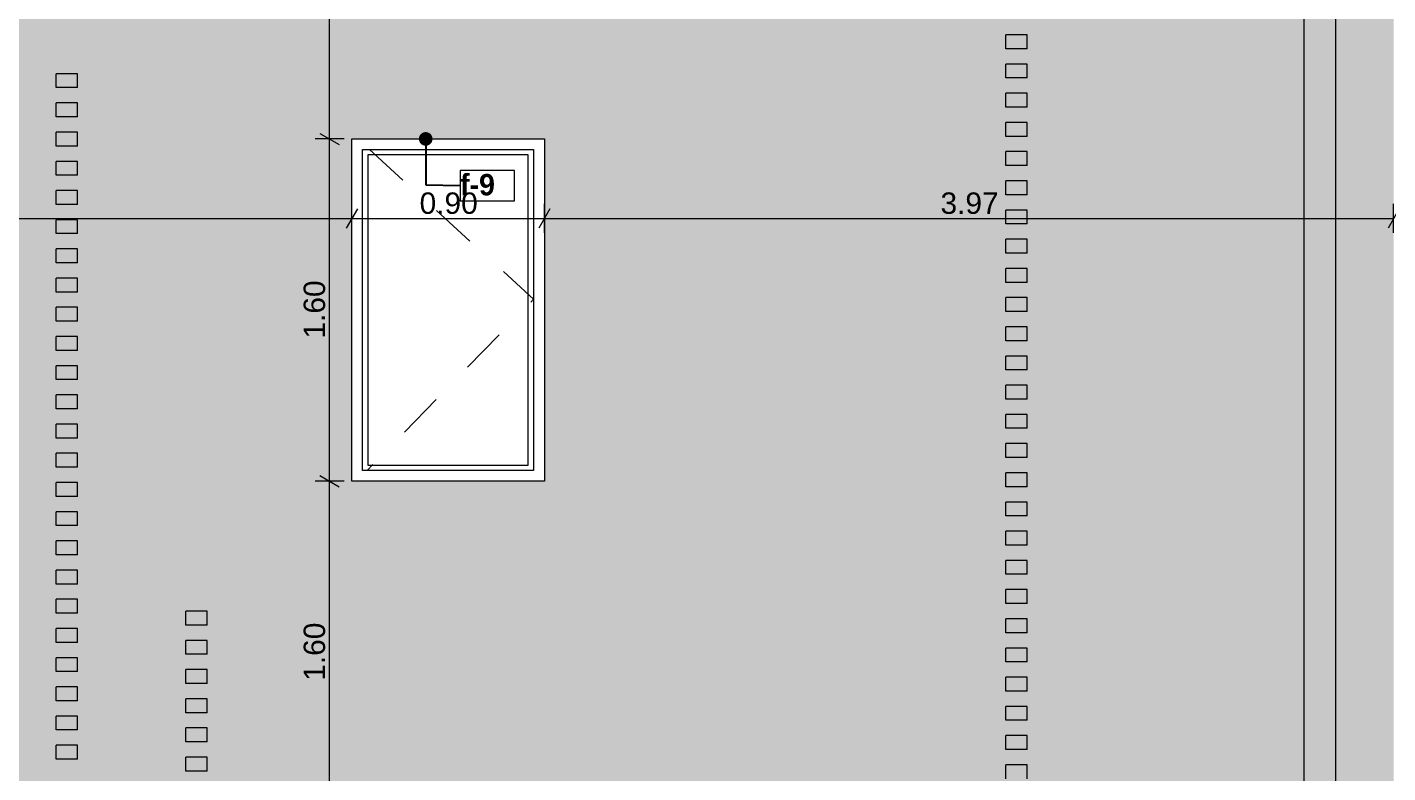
# Model space of a CAD drawing. Header units: millimetres. Extents: x 475206255 to 476720147, y 4620882299 to 4621447368.
# Drawn here: x 475385582 to 475391943, y 4621089643 to 4621093129 of the extents above; entities that cross this region are included whole.
import ezdxf

# ---------------------------------------------------------------- set-up
doc = ezdxf.new("R2010")
doc.units = ezdxf.units.MM
doc.header["$MEASUREMENT"] = 0
doc.set_wipeout_variables(frame=1)
doc.linetypes.add('Dashed', pattern=[423.333333, 211.666667, -211.666667])
for name, color, linetype, lineweight in [('0_Pen_No__7_Pen_No__250', 7, 'Continuous', 0), ('2D Drafting - General_Pen_No__7_Pen_No__250', 7, 'Continuous', 0), ('Dimensioning - General_Pen_No__142', 142, 'Continuous', 0), ('New_2D Drafting - General_Pen_No__30_Pen_No__9_Pen_No__9_Pen_No__255', 255, 'Continuous', 0), ('New_2D Drafting - General_Pen_No__30_Pen_No__9_Pen_No__9_Pen_No__7', 7, 'Continuous', 0), ('New_Annotation - Label_Pen_No__1', 1, 'Continuous', 0), ('New_Structural - Bearing_Pen_No__250', 7, 'Continuous', 0), ('Structural - Bearing_Pen_No__7_Pen_No__7_Pen_No__7', 7, 'Continuous', 0)]:
    doc.layers.add(name, color=color, linetype=linetype, lineweight=lineweight)
doc.layers.add('Dimensioning - General', color=7, linetype='Continuous')
doc.layers.add('New_2D Drafting - General_Pen_No__30_Pen_No__9_Pen_No__9_Pen_No__254', color=7, linetype='Continuous', lineweight=0, true_color=0xcccccc)
doc.styles.add('GENERATED_STYLE_2', font='arial.ttf')
doc.styles.add('GENERATED_STYLE_5', font='')
doc.styles.get('GENERATED_STYLE_5').set_extended_font_data('Avaza', bold=True)
doc.dimstyles.new('GENERATED_STYLE__1', dxfattribs={"dimtxt": 100, "dimasz": 68.640772, "dimexe": 0.18, "dimexo": 0.0625, "dimgap": 0, "dimtad": 1, "dimlfac": 0.001, "dimzin": 0, "dimdsep": 46, "dimtxsty": 'GENERATED_STYLE_2', "dimblk": 'ARROWHEAD_2', "dimblk1": 'ARROWHEAD_2', "dimblk2": 'ARROWHEAD_2', "dimcen": 0.09, "dimse1": 1, "dimse2": 1, "dimclrd": 142, "dimclre": 142, "dimclrt": 142, "dimadec": 0, "dimazin": 0, "dimtfac": 1, "dimtdec": 4, "dimtmove": 0, "dimatfit": 3, "dimfxl": 1, "dimtolj": 1, "dimtzin": 0, "dimarcsym": 0})
doc.dimstyles.new('GENERATED_STYLE__18', dxfattribs={"dimtxt": 100, "dimasz": 68.640772, "dimexe": 0.18, "dimexo": 0.0625, "dimgap": 0, "dimtad": 1, "dimtih": 1, "dimtoh": 1, "dimlfac": 0.001, "dimzin": 0, "dimdsep": 46, "dimtxsty": 'GENERATED_STYLE_2', "dimblk": 'ARROWHEAD_2', "dimblk1": 'ARROWHEAD_2', "dimblk2": 'ARROWHEAD_2', "dimcen": 0.09, "dimse1": 1, "dimse2": 1, "dimclrd": 142, "dimclre": 142, "dimclrt": 142, "dimadec": 0, "dimazin": 0, "dimtfac": 1, "dimtdec": 4, "dimtmove": 0, "dimatfit": 3, "dimfxl": 1, "dimtolj": 1, "dimtzin": 0, "dimarcsym": 0})
doc.dimstyles.new('GENERATED_STYLE__33', dxfattribs={"dimtxt": 0.18, "dimasz": 127.68, "dimexe": 0.18, "dimexo": 0.0625, "dimgap": 0, "dimtad": 0, "dimtih": 1, "dimtoh": 1, "dimdec": 4, "dimzin": 0, "dimdsep": 46, "dimcen": 0.09, "dimadec": 0, "dimazin": 0, "dimtfac": 1, "dimtdec": 4, "dimtmove": 0, "dimatfit": 3, "dimldrblk": 'ARROWHEAD_11', "dimfxl": 1, "dimtolj": 1, "dimtzin": 0, "dimarcsym": 0})

# ---------------------------------------------------------------- blocks, each defined once
blk = doc.blocks.new('*D617', base_point=(475826095.8, 4621095193.2))
at = {"layer": 'Dimensioning - General_Pen_No__142', "color": 142, "linetype": 'Continuous', "lineweight": 0, "transparency": 16777216}
for p, q in [((475386950.8, 4621091033.1), (475387041.1, 4621090981)), ((475387063.7, 4621091007), (475386928.2, 4621091007)), ((475386996, 4621089407), (475386996, 4621091007)), ((475386950.8, 4621089433.1), (475387041.1, 4621089381)), ((475387063.7, 4621089407), (475386928.2, 4621089407))]:
    blk.add_line(p, q, dxfattribs=at)
at = {"layer": 'Dimensioning - General_Pen_No__142', "color": 142, "lineweight": 0, "transparency": 16777216, "insert": (475386976, 4621090073.6), "char_height": 100, "attachment_point": 7, "rotation": 90, "style": 'GENERATED_STYLE_2'}
blk.add_mtext('\\A1;{\\pql;\\fArial|b0|i0|c204|p0;\\W1.000000;1.60}', dxfattribs=at)
blk = doc.blocks.new('ARROWHEAD_2')
at = {"color": 0, "linetype": 'Continuous', "lineweight": 0}
for p, q in [((0, 0), (-1, 0)), ((-0.378, -0.655), (0.378, 0.655))]:
    blk.add_line(p, q, dxfattribs=at)
blk = doc.blocks.new('*D618', base_point=(475826095.8, 4621095193.2))
at = {"layer": 'Dimensioning - General_Pen_No__142', "color": 142, "linetype": 'Continuous', "lineweight": 0, "transparency": 16777216}
for p, q in [((475386950.8, 4621092633.1), (475387041.1, 4621092581)), ((475387063.7, 4621092607), (475386928.2, 4621092607)), ((475386996, 4621091007), (475386996, 4621092607)), ((475386950.8, 4621091033.1), (475387041.1, 4621090981)), ((475387063.7, 4621091007), (475386928.2, 4621091007))]:
    blk.add_line(p, q, dxfattribs=at)
at = {"layer": 'Dimensioning - General_Pen_No__142', "color": 142, "lineweight": 0, "transparency": 16777216, "insert": (475386976, 4621091673.6), "char_height": 100, "attachment_point": 7, "rotation": 90, "style": 'GENERATED_STYLE_2'}
blk.add_mtext('\\A1;{\\pql;\\fArial|b0|i0|c204|p0;\\W1.000000;1.60}', dxfattribs=at)
blk = doc.blocks.new('*D619', base_point=(475826095.8, 4621095193.2))
at = {"layer": 'Dimensioning - General_Pen_No__142', "color": 142, "linetype": 'Continuous', "lineweight": 0, "transparency": 16777216}
for p, q in [((475387063.7, 4621094207), (475386928.2, 4621094207)), ((475386950.8, 4621094233.1), (475387041.1, 4621094181)), ((475386996, 4621092607), (475386996, 4621094207)), ((475386950.8, 4621092633.1), (475387041.1, 4621092581)), ((475387063.7, 4621092607), (475386928.2, 4621092607))]:
    blk.add_line(p, q, dxfattribs=at)
at = {"layer": 'Dimensioning - General_Pen_No__142', "color": 142, "lineweight": 0, "transparency": 16777216, "insert": (475386976, 4621093273.6), "char_height": 100, "attachment_point": 7, "rotation": 90, "style": 'GENERATED_STYLE_2'}
blk.add_mtext('\\A1;{\\pql;\\fArial|b0|i0|c204|p0;\\W1.000000;1.60}', dxfattribs=at)
blk = doc.blocks.new('ARROWHEAD_11')
at = {"color": 0, "linetype": 'Continuous', "lineweight": 0}
blk.add_line((0, 0), (-1, 0), dxfattribs=at)
at = {"color": 0, "linetype": 'Continuous', "lineweight": 0, "const_width": 0.25, "flags": 128}
blk.add_lwpolyline([(-0.125, 0, 1), (0.125, 0, 1)], format="xyb", close=True, dxfattribs=at)
blk = doc.blocks.new('*D2052', base_point=(475826095.8, 4621095193.2))
at = {"layer": 'Dimensioning - General_Pen_No__142', "color": 142, "linetype": 'Continuous', "lineweight": 0, "transparency": 16777216}
for p, q in [((475383500.5, 4621085685.7), (475383500.5, 4621085821.2)), ((475387100.1, 4621085685.7), (475387100.1, 4621085821.2)), ((475383526.5, 4621085798.6), (475383474.4, 4621085708.3)), ((475383500.5, 4621085753.4), (475387100.1, 4621085753.4)), ((475387126.2, 4621085798.6), (475387074.1, 4621085708.3))]:
    blk.add_line(p, q, dxfattribs=at)
at = {"layer": 'Dimensioning - General_Pen_No__142', "color": 142, "lineweight": 0, "transparency": 16777216, "insert": (475385166.8, 4621085773.4), "char_height": 100, "attachment_point": 7, "style": 'GENERATED_STYLE_2'}
blk.add_mtext('\\A1;{\\pql;\\fArial|b0|i0|c204|p0;\\W1.000000;3.60}', dxfattribs=at)
blk = doc.blocks.new('*D2053', base_point=(475826095.8, 4621095193.2))
at = {"layer": 'Dimensioning - General_Pen_No__142', "color": 142, "linetype": 'Continuous', "lineweight": 0, "transparency": 16777216}
for p, q in [((475387100.1, 4621085685.7), (475387100.1, 4621085821.2)), ((475388000.1, 4621085685.7), (475388000.1, 4621085821.2)), ((475387126.2, 4621085798.6), (475387074.1, 4621085708.3)), ((475387100.1, 4621085753.4), (475388000.1, 4621085753.4)), ((475388026.2, 4621085798.6), (475387974.1, 4621085708.3))]:
    blk.add_line(p, q, dxfattribs=at)
at = {"layer": 'Dimensioning - General_Pen_No__142', "color": 142, "lineweight": 0, "transparency": 16777216, "insert": (475387416.7, 4621085773.4), "char_height": 100, "attachment_point": 7, "style": 'GENERATED_STYLE_2'}
blk.add_mtext('\\A1;{\\pql;\\fArial|b0|i0|c204|p0;\\W1.000000;0.90}', dxfattribs=at)
blk = doc.blocks.new('*D2054', base_point=(475826095.8, 4621095193.2))
at = {"layer": 'Dimensioning - General_Pen_No__142', "color": 142, "linetype": 'Continuous', "lineweight": 0, "transparency": 16777216}
for p, q in [((475388000.1, 4621085685.7), (475388000.1, 4621085821.2)), ((475391970.9, 4621085685.7), (475391970.9, 4621085821.2)), ((475388026.2, 4621085798.6), (475387974.1, 4621085708.3)), ((475388000.1, 4621085753.4), (475391970.9, 4621085753.4)), ((475391944.8, 4621085708.3), (475391997, 4621085798.6)), ((475391970.9, 4621085753.4), (475392015.1, 4621085753.4))]:
    blk.add_line(p, q, dxfattribs=at)
at = {"layer": 'Dimensioning - General_Pen_No__142', "color": 142, "lineweight": 0, "transparency": 16777216, "insert": (475389852.1, 4621085773.4), "char_height": 100, "attachment_point": 7, "style": 'GENERATED_STYLE_2'}
blk.add_mtext('\\A1;{\\pql;\\fArial|b0|i0|c204|p0;\\W1.000000;3.97}', dxfattribs=at)
blk = doc.blocks.new('*D2073', base_point=(475826095.8, 4621095193.2))
at = {"layer": 'Dimensioning - General_Pen_No__142', "color": 142, "linetype": 'Continuous', "lineweight": 0, "transparency": 16777216}
for p, q in [((475392474.1, 4621089827), (475392338.6, 4621089827)), ((475392361.2, 4621089853.1), (475392451.5, 4621089801)), ((475392406.3, 4621089607.1), (475392406.3, 4621089827)), ((475392361.2, 4621089633.1), (475392451.5, 4621089581)), ((475392474.1, 4621089607.1), (475392338.6, 4621089607.1))]:
    blk.add_line(p, q, dxfattribs=at)
blk = doc.blocks.new('*D2074', base_point=(475826095.8, 4621095193.2))
at = {"layer": 'Dimensioning - General_Pen_No__142', "color": 142, "linetype": 'Continuous', "lineweight": 0, "transparency": 16777216}
for p, q in [((475392361.2, 4621090073.1), (475392451.5, 4621090021)), ((475392474.1, 4621090047), (475392338.6, 4621090047)), ((475392406.3, 4621089827), (475392406.3, 4621090047)), ((475392474.1, 4621089827), (475392338.6, 4621089827)), ((475392361.2, 4621089853.1), (475392451.5, 4621089801))]:
    blk.add_line(p, q, dxfattribs=at)
blk = doc.blocks.new('*D2075', base_point=(475826095.8, 4621095193.2))
at = {"layer": 'Dimensioning - General_Pen_No__142', "color": 142, "linetype": 'Continuous', "lineweight": 0, "transparency": 16777216}
for p, q in [((475392474.1, 4621091147.1), (475392338.6, 4621091147.1)), ((475392361.2, 4621091173.1), (475392451.5, 4621091121)), ((475392406.3, 4621090047), (475392406.3, 4621091147.1)), ((475392361.2, 4621090073.1), (475392451.5, 4621090021)), ((475392474.1, 4621090047), (475392338.6, 4621090047))]:
    blk.add_line(p, q, dxfattribs=at)
at = {"layer": 'Dimensioning - General_Pen_No__142', "color": 142, "lineweight": 0, "transparency": 16777216, "char_height": 100, "attachment_point": 7, "rotation": 90, "style": 'GENERATED_STYLE_2'}
for s, insert in [('\\A1;{\\pql;\\fArial|b0|i0|c204|p0;\\W1.000000;1.10}', (475392386.3, 4621090463.6)), ('\\A1;{\\pql;\\fArial|b0|i0|c204|p0;\\W1.000000;0.22}', (475392386.3, 4621090073.2))]:
    blk.add_mtext(s, dxfattribs=dict(at, insert=insert))
blk = doc.blocks.new('*D2076', base_point=(475826095.8, 4621095193.2))
at = {"layer": 'Dimensioning - General_Pen_No__142', "color": 142, "linetype": 'Continuous', "lineweight": 0, "transparency": 16777216}
for p, q in [((475392474.1, 4621092807.1), (475392338.6, 4621092807.1)), ((475392361.2, 4621092833.1), (475392451.5, 4621092781)), ((475392406.3, 4621091147.1), (475392406.3, 4621092807.1)), ((475392474.1, 4621091147.1), (475392338.6, 4621091147.1)), ((475392361.2, 4621091173.1), (475392451.5, 4621091121))]:
    blk.add_line(p, q, dxfattribs=at)
at = {"layer": 'Dimensioning - General_Pen_No__142', "color": 142, "lineweight": 0, "transparency": 16777216, "char_height": 100, "attachment_point": 7, "rotation": 90, "style": 'GENERATED_STYLE_2'}
for s, insert in [('\\A1;{\\pql;\\fArial|b0|i0|c204|p0;\\W1.000000;0.22}', (475392386.3, 4621092514)), ('\\A1;{\\pql;\\fArial|b0|i0|c204|p0;\\W1.000000;1.66}', (475392386.3, 4621091843.6))]:
    blk.add_mtext(s, dxfattribs=dict(at, insert=insert))
blk = doc.blocks.new('*D2077', base_point=(475826095.8, 4621095193.2))
at = {"layer": 'Dimensioning - General_Pen_No__142', "color": 142, "linetype": 'Continuous', "lineweight": 0, "transparency": 16777216}
for p, q in [((475392474.1, 4621093027), (475392338.6, 4621093027)), ((475392361.2, 4621093053.1), (475392451.5, 4621093001)), ((475392406.3, 4621092807.1), (475392406.3, 4621093027)), ((475392474.1, 4621092807.1), (475392338.6, 4621092807.1)), ((475392361.2, 4621092833.1), (475392451.5, 4621092781))]:
    blk.add_line(p, q, dxfattribs=at)
blk = doc.blocks.new('*D2078', base_point=(475826095.8, 4621095193.2))
at = {"layer": 'Dimensioning - General_Pen_No__142', "color": 142, "linetype": 'Continuous', "lineweight": 0, "transparency": 16777216}
for p, q in [((475392474.1, 4621094347.1), (475392338.6, 4621094347.1)), ((475392361.2, 4621094373.1), (475392451.5, 4621094321)), ((475392406.3, 4621093027), (475392406.3, 4621094347.1)), ((475392474.1, 4621093027), (475392338.6, 4621093027)), ((475392361.2, 4621093053.1), (475392451.5, 4621093001))]:
    blk.add_line(p, q, dxfattribs=at)
at = {"layer": 'Dimensioning - General_Pen_No__142', "color": 142, "lineweight": 0, "transparency": 16777216, "insert": (475392386.3, 4621093553.6), "char_height": 100, "attachment_point": 7, "rotation": 90, "style": 'GENERATED_STYLE_2'}
blk.add_mtext('\\A1;{\\pql;\\fArial|b0|i0|c204|p0;\\W1.000000;1.32}', dxfattribs=at)
blk = doc.blocks.new('*D2236', base_point=(475826095.8, 4621095193.2))
at = {"layer": 'Dimensioning - General_Pen_No__142', "color": 142, "linetype": 'Continuous', "lineweight": 0, "transparency": 16777216}
for p, q in [((475383651.1, 4621092167.5), (475383651.1, 4621092303)), ((475387100.1, 4621092167.5), (475387100.1, 4621092303)), ((475383677.1, 4621092280.4), (475383625, 4621092190.1)), ((475383651.1, 4621092235.3), (475387100.1, 4621092235.3)), ((475387126.2, 4621092280.4), (475387074.1, 4621092190.1))]:
    blk.add_line(p, q, dxfattribs=at)
at = {"layer": 'Dimensioning - General_Pen_No__142', "color": 142, "lineweight": 0, "transparency": 16777216, "insert": (475385242.1, 4621092255.3), "char_height": 100, "attachment_point": 7, "style": 'GENERATED_STYLE_2'}
blk.add_mtext('\\A1;{\\pql;\\fArial|b0|i0|c204|p0;\\W1.000000;3.45}', dxfattribs=at)
blk = doc.blocks.new('*D2237', base_point=(475826095.8, 4621095193.2))
at = {"layer": 'Dimensioning - General_Pen_No__142', "color": 142, "linetype": 'Continuous', "lineweight": 0, "transparency": 16777216}
for p, q in [((475387100.1, 4621092167.5), (475387100.1, 4621092303)), ((475388000.1, 4621092167.5), (475388000.1, 4621092303)), ((475387126.2, 4621092280.4), (475387074.1, 4621092190.1)), ((475387100.1, 4621092235.3), (475388000.1, 4621092235.3)), ((475388026.2, 4621092280.4), (475387974.1, 4621092190.1))]:
    blk.add_line(p, q, dxfattribs=at)
at = {"layer": 'Dimensioning - General_Pen_No__142', "color": 142, "lineweight": 0, "transparency": 16777216, "insert": (475387416.7, 4621092255.3), "char_height": 100, "attachment_point": 7, "style": 'GENERATED_STYLE_2'}
blk.add_mtext('\\A1;{\\pql;\\fArial|b0|i0|c204|p0;\\W1.000000;0.90}', dxfattribs=at)
blk = doc.blocks.new('*D2238', base_point=(475826095.8, 4621095193.2))
at = {"layer": 'Dimensioning - General_Pen_No__142', "color": 142, "linetype": 'Continuous', "lineweight": 0, "transparency": 16777216}
for p, q in [((475388000.1, 4621092167.5), (475388000.1, 4621092303)), ((475391970.9, 4621092167.5), (475391970.9, 4621092303)), ((475388026.2, 4621092280.4), (475387974.1, 4621092190.1)), ((475388000.1, 4621092235.3), (475391970.9, 4621092235.3)), ((475391997, 4621092280.4), (475391944.8, 4621092190.1))]:
    blk.add_line(p, q, dxfattribs=at)
at = {"layer": 'Dimensioning - General_Pen_No__142', "color": 142, "lineweight": 0, "transparency": 16777216, "insert": (475389852.1, 4621092255.3), "char_height": 100, "attachment_point": 7, "style": 'GENERATED_STYLE_2'}
blk.add_mtext('\\A1;{\\pql;\\fArial|b0|i0|c204|p0;\\W1.000000;3.97}', dxfattribs=at)

msp = doc.modelspace()

# ---------------------------------------------------------------- hatches: boundary and pattern name
at = {"layer": 'New_2D Drafting - General_Pen_No__30_Pen_No__9_Pen_No__9_Pen_No__254', "linetype": 'Continuous', "lineweight": 0, "true_color": 0xcccccc}
h = msp.add_hatch(dxfattribs=at)
h.set_pattern_fill('BRICK___RUNNING_BOND', color=254, style=0, pattern_type=2)
h.set_pattern_definition([(180, (475384300.59, 4621091916.26), (0, 66.64), []), (90, (475384300.6, 4621091916.26), (244.8, 0), [66.64, -66.64]), (90, (475384178.2, 4621091982.9), (244.8, 0), [66.64, -66.64])])
h.paths.add_polyline_path([(475391970.899, 4621083607.048), (475391970.899, 4621096906.641), (475376630.462, 4621096906.638), (475376630.452, 4621083607.048)])
h.paths.add_polyline_path([(475384900.596, 4621086627.05), (475380300.597, 4621086627.05), (475380300.597, 4621086847.05), (475380300.597, 4621089827.05), (475380300.597, 4621090047.084), (475380300.597, 4621096447.05), (475381110.597, 4621096447.05), (475384900.596, 4621096447.05), (475384900.596, 4621096227.05), (475381110.597, 4621096227.05), (475381110.597, 4621093247.084), (475382751.068, 4621093247.084), (475382751.068, 4621093807.044), (475381351.068, 4621093807.044), (475381351.068, 4621095807.044), (475383651.697, 4621095807.044), (475383651.697, 4621093807.044), (475383651.068, 4621093807.044), (475383651.068, 4621093247.084), (475384900.597, 4621093247.084), (475384900.597, 4621093027.05), (475381110.597, 4621093027.05), (475381110.597, 4621090047.084), (475382751.068, 4621090047.084), (475382751.068, 4621090607.044), (475381351.068, 4621090607.044), (475381351.068, 4621092607.044), (475383651.068, 4621092607.044), (475383651.068, 4621090047.084), (475384900.597, 4621090047.084), (475384900.597, 4621089827.05), (475381110.597, 4621089827.05), (475381110.597, 4621086847.05), (475382751.068, 4621086847.05), (475382751.068, 4621087407.044), (475381351.068, 4621087407.044), (475381351.068, 4621089407.044), (475382751.068, 4621089407.044), (475383651.068, 4621089407.044), (475383651.068, 4621086847.05), (475384900.596, 4621086847.05)], flags=0)
h.paths.add_polyline_path([(475383500.456, 4621084607.045), (475381900.456, 4621084607.045), (475381900.456, 4621086207.044), (475383500.456, 4621086207.044)], flags=0)
h.paths.add_polyline_path([(475388000.135, 4621094207.044), (475388000.135, 4621095807.045), (475387100.135, 4621095807.045), (475387100.135, 4621094207.044)], flags=0)
h.paths.add_polyline_path([(475387100.135, 4621089407.044), (475388000.135, 4621089407.044), (475388000.135, 4621087807.044), (475387100.135, 4621087807.044)], flags=0)
h.paths.add_polyline_path([(475387100.135, 4621092607.044), (475388000.135, 4621092607.044), (475388000.135, 4621091007.044), (475387100.135, 4621091007.044)], flags=0)
h.paths.add_polyline_path([(475385700.901, 4621084607.044), (475387300.901, 4621084607.044), (475387300.901, 4621086207.044), (475385700.901, 4621086207.044)], flags=0)
at = {"layer": 'New_2D Drafting - General_Pen_No__30_Pen_No__9_Pen_No__9_Pen_No__255', "linetype": 'Continuous', "lineweight": 0}
msp.add_hatch(color=255, dxfattribs=at).paths.add_polyline_path([(475391550.461, 4621081469.989), (475391700.461, 4621081448.515), (475391700.461, 4621096207.07), (475391550.461, 4621096207.07)])

# ---------------------------------------------------------------- linework, layer by layer
at = {"layer": '0_Pen_No__7_Pen_No__250', "color": 7, "linetype": 'Continuous', "lineweight": 0, "flags": 128}
msp.add_lwpolyline([(475387100.135, 4621092607.044), (475388000.135, 4621092607.044), (475388000.135, 4621091007.044), (475387100.135, 4621091007.044)], close=True, dxfattribs=at)
at = {"layer": '2D Drafting - General_Pen_No__7_Pen_No__250', "color": 7, "linetype": 'Dashed', "lineweight": 0, "flags": 128}
msp.add_lwpolyline([(475387182.309, 4621092557.044), (475387949.929, 4621091857.823), (475387171.587, 4621091057.044)], dxfattribs=at)
at = {"layer": 'New_2D Drafting - General_Pen_No__30_Pen_No__9_Pen_No__9_Pen_No__7', "color": 7, "linetype": 'Continuous', "lineweight": 0, "flags": 128}
for points in [[(475391550.461, 4621081469.989), (475391700.461, 4621081448.515), (475391700.461, 4621096207.07), (475391550.461, 4621096207.07)], [(475387100.135, 4621092607.044), (475388000.135, 4621092607.044), (475388000.135, 4621091007.044), (475387100.135, 4621091007.044)]]:
    msp.add_lwpolyline(points, close=True, dxfattribs=at)
at = {"layer": 'New_Structural - Bearing_Pen_No__250', "color": 7, "linetype": 'Continuous', "lineweight": 0}
for p, q in [((475390158.031, 4621093028.585), (475390158.031, 4621093093.585)), ((475390257.703, 4621093093.585), (475390158.031, 4621093093.585)), ((475390257.703, 4621093028.585), (475390257.703, 4621093093.585)), ((475390257.703, 4621093028.585), (475390158.031, 4621093028.585)), ((475390158.031, 4621092892.068), (475390158.031, 4621092957.068)), ((475390257.703, 4621092957.068), (475390158.031, 4621092957.068)), ((475390257.703, 4621092892.068), (475390257.703, 4621092957.068)), ((475385718.157, 4621092846.752), (475385718.157, 4621092911.752)), ((475385817.829, 4621092911.752), (475385718.157, 4621092911.752)), ((475385817.829, 4621092846.752), (475385817.829, 4621092911.752)), ((475390257.703, 4621092892.068), (475390158.031, 4621092892.068)), ((475385817.829, 4621092846.752), (475385718.157, 4621092846.752)), ((475390158.031, 4621092755.55), (475390158.031, 4621092820.55)), ((475390257.703, 4621092820.55), (475390158.031, 4621092820.55)), ((475390257.703, 4621092755.55), (475390257.703, 4621092820.55)), ((475385718.157, 4621092710.234), (475385718.157, 4621092775.234)), ((475385817.829, 4621092775.234), (475385718.157, 4621092775.234)), ((475385817.829, 4621092710.234), (475385817.829, 4621092775.234)), ((475390257.703, 4621092755.55), (475390158.031, 4621092755.55)), ((475385817.829, 4621092710.234), (475385718.157, 4621092710.234)), ((475390158.031, 4621092619.033), (475390158.031, 4621092684.033)), ((475390257.703, 4621092684.033), (475390158.031, 4621092684.033)), ((475390257.703, 4621092619.033), (475390257.703, 4621092684.033)), ((475385718.157, 4621092573.717), (475385718.157, 4621092638.717)), ((475385817.829, 4621092638.717), (475385718.157, 4621092638.717)), ((475385817.829, 4621092573.717), (475385817.829, 4621092638.717)), ((475390257.703, 4621092619.033), (475390158.031, 4621092619.033)), ((475385817.829, 4621092573.717), (475385718.157, 4621092573.717)), ((475390158.031, 4621092482.516), (475390158.031, 4621092547.516)), ((475390257.703, 4621092547.516), (475390158.031, 4621092547.516)), ((475390257.703, 4621092482.516), (475390257.703, 4621092547.516)), ((475385718.157, 4621092437.2), (475385718.157, 4621092502.2)), ((475385817.829, 4621092502.2), (475385718.157, 4621092502.2)), ((475385817.829, 4621092437.2), (475385817.829, 4621092502.2)), ((475390257.703, 4621092482.516), (475390158.031, 4621092482.516)), ((475385817.829, 4621092437.2), (475385718.157, 4621092437.2)), ((475385718.157, 4621092300.683), (475385718.157, 4621092365.683)), ((475385817.829, 4621092365.683), (475385718.157, 4621092365.683)), ((475385817.829, 4621092300.683), (475385817.829, 4621092365.683)), ((475390158.031, 4621092345.999), (475390158.031, 4621092410.999)), ((475390257.703, 4621092410.999), (475390158.031, 4621092410.999)), ((475390257.703, 4621092345.999), (475390257.703, 4621092410.999)), ((475385817.829, 4621092300.683), (475385718.157, 4621092300.683)), ((475390257.703, 4621092345.999), (475390158.031, 4621092345.999)), ((475385718.157, 4621092164.165), (475385718.157, 4621092229.165)), ((475385817.829, 4621092229.165), (475385718.157, 4621092229.165)), ((475385817.829, 4621092164.165), (475385817.829, 4621092229.165)), ((475390158.031, 4621092209.481), (475390158.031, 4621092274.481)), ((475390257.703, 4621092274.481), (475390158.031, 4621092274.481)), ((475390257.703, 4621092209.481), (475390257.703, 4621092274.481)), ((475390257.703, 4621092209.481), (475390158.031, 4621092209.481)), ((475385817.829, 4621092164.165), (475385718.157, 4621092164.165)), ((475390158.031, 4621092072.964), (475390158.031, 4621092137.964)), ((475390257.703, 4621092137.964), (475390158.031, 4621092137.964)), ((475390257.703, 4621092072.964), (475390257.703, 4621092137.964)), ((475385718.157, 4621092027.648), (475385718.157, 4621092092.648)), ((475385817.829, 4621092092.648), (475385718.157, 4621092092.648)), ((475385817.829, 4621092027.648), (475385817.829, 4621092092.648)), ((475390257.703, 4621092072.964), (475390158.031, 4621092072.964)), ((475385817.829, 4621092027.648), (475385718.157, 4621092027.648)), ((475390158.031, 4621091936.447), (475390158.031, 4621092001.447)), ((475390257.703, 4621092001.447), (475390158.031, 4621092001.447)), ((475390257.703, 4621091936.447), (475390257.703, 4621092001.447)), ((475385718.157, 4621091891.131), (475385718.157, 4621091956.131)), ((475385817.829, 4621091956.131), (475385718.157, 4621091956.131)), ((475385817.829, 4621091891.131), (475385817.829, 4621091956.131)), ((475390257.703, 4621091936.447), (475390158.031, 4621091936.447)), ((475385817.829, 4621091891.131), (475385718.157, 4621091891.131)), ((475390158.031, 4621091799.929), (475390158.031, 4621091864.929)), ((475390257.703, 4621091864.929), (475390158.031, 4621091864.929)), ((475390257.703, 4621091799.929), (475390257.703, 4621091864.929)), ((475385718.157, 4621091754.614), (475385718.157, 4621091819.614)), ((475385817.829, 4621091819.614), (475385718.157, 4621091819.614)), ((475385817.829, 4621091754.614), (475385817.829, 4621091819.614)), ((475390257.703, 4621091799.929), (475390158.031, 4621091799.929)), ((475385817.829, 4621091754.614), (475385718.157, 4621091754.614)), ((475390158.031, 4621091663.412), (475390158.031, 4621091728.412)), ((475390257.703, 4621091728.412), (475390158.031, 4621091728.412)), ((475390257.703, 4621091663.412), (475390257.703, 4621091728.412)), ((475385718.157, 4621091618.096), (475385718.157, 4621091683.096)), ((475385817.829, 4621091683.096), (475385718.157, 4621091683.096)), ((475385817.829, 4621091618.096), (475385817.829, 4621091683.096)), ((475390257.703, 4621091663.412), (475390158.031, 4621091663.412)), ((475385817.829, 4621091618.096), (475385718.157, 4621091618.096)), ((475390158.031, 4621091526.895), (475390158.031, 4621091591.895)), ((475390257.703, 4621091591.895), (475390158.031, 4621091591.895)), ((475390257.703, 4621091526.895), (475390257.703, 4621091591.895)), ((475385718.157, 4621091481.579), (475385718.157, 4621091546.579)), ((475385817.829, 4621091546.579), (475385718.157, 4621091546.579)), ((475385817.829, 4621091481.579), (475385817.829, 4621091546.579)), ((475385817.829, 4621091481.579), (475385718.157, 4621091481.579)), ((475390257.703, 4621091526.895), (475390158.031, 4621091526.895)), ((475385718.157, 4621091345.062), (475385718.157, 4621091410.062)), ((475385817.829, 4621091410.062), (475385718.157, 4621091410.062)), ((475385817.829, 4621091345.062), (475385817.829, 4621091410.062)), ((475390158.031, 4621091390.378), (475390158.031, 4621091455.378)), ((475390257.703, 4621091455.378), (475390158.031, 4621091455.378)), ((475390257.703, 4621091390.378), (475390257.703, 4621091455.378)), ((475385817.829, 4621091345.062), (475385718.157, 4621091345.062)), ((475390257.703, 4621091390.378), (475390158.031, 4621091390.378)), ((475390158.031, 4621091253.86), (475390158.031, 4621091318.86)), ((475390257.703, 4621091318.86), (475390158.031, 4621091318.86)), ((475390257.703, 4621091253.86), (475390257.703, 4621091318.86)), ((475385718.157, 4621091208.544), (475385718.157, 4621091273.544)), ((475385817.829, 4621091273.544), (475385718.157, 4621091273.544)), ((475385817.829, 4621091208.544), (475385817.829, 4621091273.544)), ((475390257.703, 4621091253.86), (475390158.031, 4621091253.86)), ((475385817.829, 4621091208.544), (475385718.157, 4621091208.544)), ((475390158.031, 4621091117.343), (475390158.031, 4621091182.343)), ((475390257.703, 4621091182.343), (475390158.031, 4621091182.343)), ((475390257.703, 4621091117.343), (475390257.703, 4621091182.343)), ((475385718.157, 4621091072.027), (475385718.157, 4621091137.027)), ((475385817.829, 4621091137.027), (475385718.157, 4621091137.027)), ((475385817.829, 4621091072.027), (475385817.829, 4621091137.027)), ((475390257.703, 4621091117.343), (475390158.031, 4621091117.343)), ((475385817.829, 4621091072.027), (475385718.157, 4621091072.027)), ((475390158.031, 4621090980.826), (475390158.031, 4621091045.826)), ((475390257.703, 4621091045.826), (475390158.031, 4621091045.826)), ((475390257.703, 4621090980.826), (475390257.703, 4621091045.826)), ((475385718.157, 4621090935.51), (475385718.157, 4621091000.51)), ((475385817.829, 4621091000.51), (475385718.157, 4621091000.51)), ((475385817.829, 4621090935.51), (475385817.829, 4621091000.51)), ((475390257.703, 4621090980.826), (475390158.031, 4621090980.826)), ((475385817.829, 4621090935.51), (475385718.157, 4621090935.51)), ((475390158.031, 4621090844.309), (475390158.031, 4621090909.309)), ((475390257.703, 4621090909.309), (475390158.031, 4621090909.309)), ((475390257.703, 4621090844.309), (475390257.703, 4621090909.309)), ((475385718.157, 4621090798.993), (475385718.157, 4621090863.993)), ((475385817.829, 4621090863.993), (475385718.157, 4621090863.993)), ((475385817.829, 4621090798.993), (475385817.829, 4621090863.993)), ((475390257.703, 4621090844.309), (475390158.031, 4621090844.309)), ((475385817.829, 4621090798.993), (475385718.157, 4621090798.993)), ((475390158.031, 4621090707.791), (475390158.031, 4621090772.791)), ((475390257.703, 4621090772.791), (475390158.031, 4621090772.791)), ((475390257.703, 4621090707.791), (475390257.703, 4621090772.791)), ((475385718.157, 4621090662.475), (475385718.157, 4621090727.475)), ((475385817.829, 4621090727.475), (475385718.157, 4621090727.475)), ((475385817.829, 4621090662.475), (475385817.829, 4621090727.475)), ((475390257.703, 4621090707.791), (475390158.031, 4621090707.791)), ((475385817.829, 4621090662.475), (475385718.157, 4621090662.475)), ((475385718.157, 4621090525.958), (475385718.157, 4621090590.958)), ((475385817.829, 4621090590.958), (475385718.157, 4621090590.958)), ((475385817.829, 4621090525.958), (475385817.829, 4621090590.958)), ((475390158.031, 4621090571.274), (475390158.031, 4621090636.274)), ((475390257.703, 4621090636.274), (475390158.031, 4621090636.274)), ((475390257.703, 4621090571.274), (475390257.703, 4621090636.274)), ((475385817.829, 4621090525.958), (475385718.157, 4621090525.958)), ((475390257.703, 4621090571.274), (475390158.031, 4621090571.274)), ((475385718.157, 4621090389.441), (475385718.157, 4621090454.441)), ((475385817.829, 4621090454.441), (475385718.157, 4621090454.441)), ((475385817.829, 4621090389.441), (475385817.829, 4621090454.441)), ((475390158.031, 4621090434.757), (475390158.031, 4621090499.757)), ((475390257.703, 4621090499.757), (475390158.031, 4621090499.757)), ((475390257.703, 4621090434.757), (475390257.703, 4621090499.757)), ((475385817.829, 4621090389.441), (475385718.157, 4621090389.441)), ((475386323.983, 4621090333.831), (475386323.983, 4621090398.831)), ((475386423.655, 4621090398.831), (475386323.983, 4621090398.831)), ((475386423.655, 4621090333.831), (475386423.655, 4621090398.831)), ((475390257.703, 4621090434.757), (475390158.031, 4621090434.757)), ((475386423.655, 4621090333.831), (475386323.983, 4621090333.831)), ((475390158.031, 4621090298.239), (475390158.031, 4621090363.239)), ((475390257.703, 4621090363.239), (475390158.031, 4621090363.239)), ((475390257.703, 4621090298.239), (475390257.703, 4621090363.239)), ((475385718.157, 4621090252.924), (475385718.157, 4621090317.924)), ((475385817.829, 4621090317.924), (475385718.157, 4621090317.924)), ((475385817.829, 4621090252.924), (475385817.829, 4621090317.924)), ((475386323.983, 4621090197.313), (475386323.983, 4621090262.313)), ((475386423.655, 4621090262.313), (475386323.983, 4621090262.313)), ((475386423.655, 4621090197.313), (475386423.655, 4621090262.313)), ((475390257.703, 4621090298.239), (475390158.031, 4621090298.239)), ((475385817.829, 4621090252.924), (475385718.157, 4621090252.924)), ((475386423.655, 4621090197.313), (475386323.983, 4621090197.313)), ((475390158.031, 4621090161.722), (475390158.031, 4621090226.722)), ((475390257.703, 4621090226.722), (475390158.031, 4621090226.722)), ((475390257.703, 4621090161.722), (475390257.703, 4621090226.722)), ((475385718.157, 4621090116.406), (475385718.157, 4621090181.406)), ((475385817.829, 4621090181.406), (475385718.157, 4621090181.406)), ((475385817.829, 4621090116.406), (475385817.829, 4621090181.406)), ((475390257.703, 4621090161.722), (475390158.031, 4621090161.722)), ((475385817.829, 4621090116.406), (475385718.157, 4621090116.406)), ((475386323.983, 4621090060.796), (475386323.983, 4621090125.796)), ((475386423.655, 4621090125.796), (475386323.983, 4621090125.796)), ((475386423.655, 4621090060.796), (475386423.655, 4621090125.796)), ((475390158.031, 4621090025.205), (475390158.031, 4621090090.205)), ((475390257.703, 4621090090.205), (475390158.031, 4621090090.205)), ((475390257.703, 4621090025.205), (475390257.703, 4621090090.205)), ((475385718.157, 4621089979.889), (475385718.157, 4621090044.889)), ((475385817.829, 4621090044.889), (475385718.157, 4621090044.889)), ((475385817.829, 4621089979.889), (475385817.829, 4621090044.889)), ((475386423.655, 4621090060.796), (475386323.983, 4621090060.796)), ((475390257.703, 4621090025.205), (475390158.031, 4621090025.205)), ((475385817.829, 4621089979.889), (475385718.157, 4621089979.889)), ((475386323.983, 4621089924.279), (475386323.983, 4621089989.279)), ((475386423.655, 4621089989.279), (475386323.983, 4621089989.279)), ((475386423.655, 4621089924.279), (475386423.655, 4621089989.279)), ((475390158.031, 4621089888.688), (475390158.031, 4621089953.688)), ((475390257.703, 4621089953.688), (475390158.031, 4621089953.688)), ((475390257.703, 4621089888.688), (475390257.703, 4621089953.688)), ((475385718.157, 4621089843.372), (475385718.157, 4621089908.372)), ((475385817.829, 4621089908.372), (475385718.157, 4621089908.372)), ((475385817.829, 4621089843.372), (475385817.829, 4621089908.372)), ((475386423.655, 4621089924.279), (475386323.983, 4621089924.279)), ((475390257.703, 4621089888.688), (475390158.031, 4621089888.688)), ((475385817.829, 4621089843.372), (475385718.157, 4621089843.372)), ((475386323.983, 4621089787.761), (475386323.983, 4621089852.761)), ((475386423.655, 4621089852.761), (475386323.983, 4621089852.761)), ((475386423.655, 4621089787.761), (475386423.655, 4621089852.761)), ((475390158.031, 4621089752.17), (475390158.031, 4621089817.17)), ((475390257.703, 4621089817.17), (475390158.031, 4621089817.17)), ((475390257.703, 4621089752.17), (475390257.703, 4621089817.17)), ((475385718.157, 4621089706.854), (475385718.157, 4621089771.854)), ((475385817.829, 4621089771.854), (475385718.157, 4621089771.854)), ((475385817.829, 4621089706.854), (475385817.829, 4621089771.854)), ((475386423.655, 4621089787.761), (475386323.983, 4621089787.761)), ((475390257.703, 4621089752.17), (475390158.031, 4621089752.17)), ((475385817.829, 4621089706.854), (475385718.157, 4621089706.854)), ((475386323.983, 4621089651.244), (475386323.983, 4621089716.244)), ((475386423.655, 4621089716.244), (475386323.983, 4621089716.244)), ((475386423.655, 4621089651.244), (475386423.655, 4621089716.244)), ((475386423.655, 4621089651.244), (475386323.983, 4621089651.244)), ((475390158.031, 4621089615.653), (475390158.031, 4621089680.653)), ((475390257.703, 4621089680.653), (475390158.031, 4621089680.653)), ((475390257.703, 4621089615.653), (475390257.703, 4621089680.653))]:
    msp.add_line(p, q, dxfattribs=at)
at = {"layer": 'Structural - Bearing_Pen_No__7_Pen_No__7_Pen_No__7', "color": 7, "linetype": 'Continuous', "lineweight": 0}
for p, q in [((475387150.461, 4621092557.044), (475387949.941, 4621092557.044)), ((475387150.461, 4621091057.044), (475387150.461, 4621092557.044)), ((475387949.929, 4621092557.044), (475387949.929, 4621091057.044)), ((475387924.929, 4621092532.044), (475387175.136, 4621092532.044)), ((475387175.136, 4621092532.044), (475387175.136, 4621091082.044)), ((475387924.929, 4621091082.044), (475387924.929, 4621092532.044)), ((475387171.587, 4621091057.044), (475387150.461, 4621091057.044)), ((475387949.929, 4621091057.044), (475387171.587, 4621091057.044)), ((475387175.136, 4621091082.044), (475387924.929, 4621091082.044))]:
    msp.add_line(p, q, dxfattribs=at)

# ---------------------------------------------------------------- dimensions: what is measured, and where the dimension line sits
at = {"layer": 'Dimensioning - General', "color": 142, "linetype": 'Continuous', "lineweight": 0}
for base, p1, p2, picture, middle in [((475391970.899, 4621085753.437), (475388000.135, 4621096637.234), (475391970.899, 4621096982.809), '*D2054', (475389981.515, 4621085823.437)), ((475387100.135, 4621085753.437), (475383500.456, 4621087037.234), (475387100.135, 4621096637.234), '*D2052', (475385296.293, 4621085823.437)), ((475391970.899, 4621092235.252), (475388000.135, 4621092649.929), (475391970.899, 4621092995.504), '*D2238', (475389981.515, 4621092305.252)), ((475387100.135, 4621092235.252), (475383651.068, 4621092649.929), (475387100.135, 4621092649.929), '*D2236', (475385371.6, 4621092305.252))]:
    dim = msp.add_linear_dim(base=base, p1=p1, p2=p2, dimstyle='GENERATED_STYLE__18', dxfattribs=at)
    dim.commit()
    dim.dimension.update_dxf_attribs({"geometry": picture, "text_midpoint": middle, "dimtype": 160})
for base, p1, p2, picture, middle in [((475392406.35, 4621094347.077), (475384946.922, 4621093027.05), (475384900.597, 4621094347.077), '*D2078', (475392336.35, 4621093683.062)), ((475386995.964, 4621094207.044), (475388000.135, 4621092607.044), (475388000.135, 4621094207.044), '*D619', (475386925.964, 4621093403.042)), ((475392406.35, 4621093027.05), (475392040.591, 4621092807.057), (475384946.922, 4621093027.05), '*D2077', (475392336.35, 4621092643.493)), ((475386995.964, 4621092607.044), (475388000.135, 4621091007.044), (475388000.135, 4621092607.044), '*D618', (475386925.964, 4621091803.042)), ((475392406.35, 4621091147.077), (475384946.922, 4621090047.05), (475384900.597, 4621091147.077), '*D2075', (475392336.35, 4621090593.062)), ((475386995.964, 4621091007.044), (475388000.135, 4621089407.044), (475388000.135, 4621091007.044), '*D617', (475386925.964, 4621090203.042)), ((475392406.35, 4621090047.05), (475384946.922, 4621089827.05), (475384946.922, 4621090047.05), '*D2074', (475392336.35, 4621090202.61)), ((475392406.35, 4621089827.05), (475393440.591, 4621089607.057), (475384946.922, 4621089827.05), '*D2073', (475392336.35, 4621089443.493))]:
    dim = msp.add_linear_dim(base=base, p1=p1, p2=p2, angle=90, dimstyle='GENERATED_STYLE__1', dxfattribs=at)
    dim.commit()
    dim.dimension.update_dxf_attribs({"geometry": picture, "text_midpoint": middle, "dimtype": 160, "text_rotation": 90})

# ---------------------------------------------------------------- next in the draw order: wipeouts: each hides what was drawn before it
at = {"color": 1, "linetype": 'Continuous', "lineweight": 0, "ltscale": 23227402032.52376}
msp.add_wipeout([(475387605.619, 4621092318.264), (475387859.736, 4621092318.264), (475387859.736, 4621092459.44), (475387605.619, 4621092459.44)], dxfattribs=at).dxf.layer = 'New_Annotation - Label_Pen_No__1'

# ---------------------------------------------------------------- next in the draw order: linework, layer by layer
at = {"layer": 'New_Annotation - Label_Pen_No__1', "color": 1, "linetype": 'Continuous', "lineweight": 0, "flags": 128}
msp.add_lwpolyline([(475387605.619, 4621092318.264), (475387859.736, 4621092318.264), (475387859.736, 4621092459.44), (475387605.619, 4621092459.44), (475387605.619, 4621092318.264)], close=True, dxfattribs=at)

# ---------------------------------------------------------------- next in the draw order: texts
at = {"layer": 'New_Annotation - Label_Pen_No__1', "color": 1, "linetype": 'Continuous', "lineweight": 0, "insert": (475387605.619, 4621092392.391), "char_height": 100, "attachment_point": 4, "style": 'GENERATED_STYLE_5'}
msp.add_mtext('\\A1;{\\pql;\\fAvaza|b1|i0|c0|p0;\\W1.000000;f-\\fAvaza|b1|i0|c0|p0;\\W1.000000;9}', dxfattribs=at)

# ---------------------------------------------------------------- next in the draw order: dimensions: what is measured, and where the dimension line sits
at = {"layer": 'Dimensioning - General', "color": 142, "linetype": 'Continuous', "lineweight": 0}
for base, p1, p2, picture, middle in [((475388000.135, 4621085753.437), (475387100.135, 4621096637.234), (475388000.135, 4621096637.234), '*D2053', (475387546.133, 4621085823.437)), ((475388000.135, 4621092235.252), (475387100.135, 4621092649.929), (475388000.135, 4621092649.929), '*D2237', (475387546.133, 4621092305.252))]:
    dim = msp.add_linear_dim(base=base, p1=p1, p2=p2, dimstyle='GENERATED_STYLE__18', dxfattribs=at)
    dim.commit()
    dim.dimension.update_dxf_attribs({"geometry": picture, "text_midpoint": middle, "dimtype": 160})
dim = msp.add_linear_dim(base=(475392406.35, 4621092807.057), p1=(475384900.597, 4621091147.077), p2=(475392040.591, 4621092807.057), angle=90, dimstyle='GENERATED_STYLE__1', dxfattribs=at)
dim.commit()
dim.dimension.update_dxf_attribs({"geometry": '*D2076', "text_midpoint": (475392336.35, 4621091973.065), "dimtype": 160, "text_rotation": 90})

# ---------------------------------------------------------------- next in the draw order: leaders
at = {"layer": 'New_Annotation - Label_Pen_No__1', "color": 1, "linetype": 'Continuous', "lineweight": 0, "annotation_type": 0, "has_hookline": 1, "hookline_direction": 0, "text_width": 269.112}
msp.add_leader([(475387445.334, 4621092607.044), (475387445.334, 4621092392.391), (475387605.619, 4621092388.852)], dimstyle='GENERATED_STYLE__33', dxfattribs=at)

doc.saveas('drawing.dxf')
